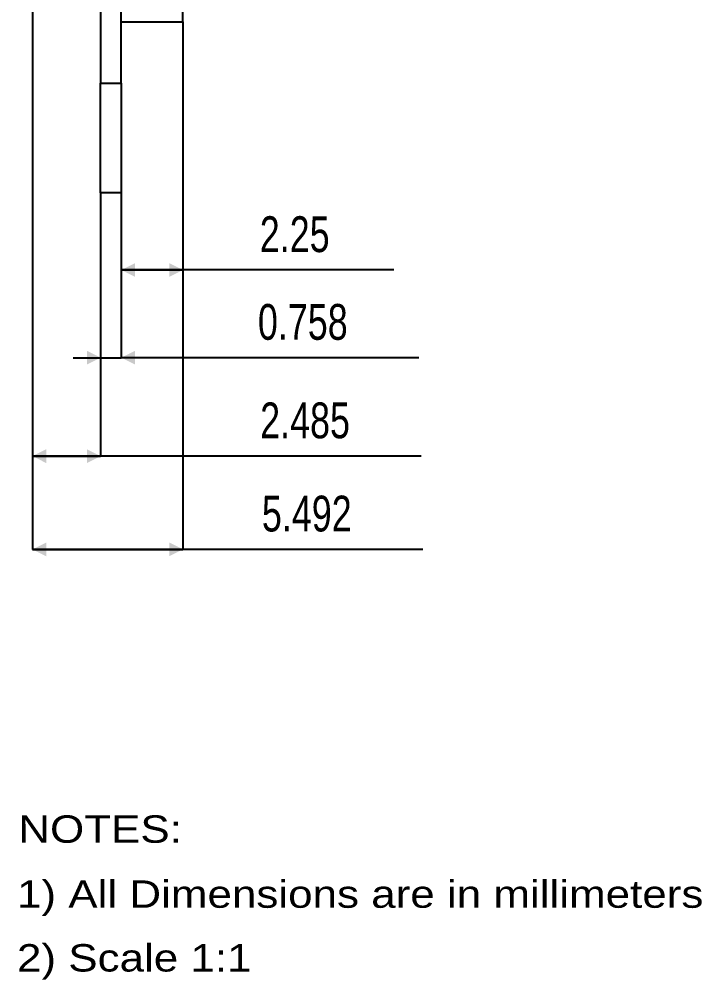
# Model space of a CAD drawing. Extents: x -145 to 275, y -134 to 163.
# Drawn here: x -82.97 to -58.05, y -28.71 to 6.34 of the extents above; entities that cross this region are included whole.
import ezdxf

# ---------------------------------------------------------------- set-up
doc = ezdxf.new("R2010")
doc.units = 0
doc.layers.add('DIMENSION', color=7, linetype='CONTINUOUS')

msp = doc.modelspace()

# ---------------------------------------------------------------- hatches: boundary and pattern name
at = {"layer": 'DIMENSION'}
for points in [[(-78.742, -2.5613), (-79.242, -2.8113), (-78.742, -3.0613)], [(-77.492, -3.0613), (-76.992, -2.8113), (-77.492, -2.5613)], [(-80.5, -6.2622), (-80, -6.0122), (-80.5, -5.7622)], [(-78.742, -5.7622), (-79.242, -6.0122), (-78.742, -6.2622)], [(-81.9845, -9.3558), (-82.4845, -9.6058), (-81.9845, -9.8558)], [(-80.5, -9.8558), (-80, -9.6058), (-80.5, -9.3558)], [(-81.9845, -12.7567), (-82.4845, -13.0067), (-81.9845, -13.2567)], [(-77.492, -13.2567), (-76.992, -13.0067), (-77.492, -12.7567)]]:
    msp.add_hatch(color=256, dxfattribs=at).paths.add_polyline_path(points, flags=0)

# ---------------------------------------------------------------- linework, layer by layer
for points in [[(-79.242, 4), (-79.242, 35), (-80, 35), (-80, 4)], [(-76.992, 6.25), (-76.992, 31.25)], [(-82.4845, 14.9421), (-82.4845, -13.0067)], [(-82.4845, 14.934), (-82.4845, -9.6058)], [(-79.242, 6.25), (-76.992, 6.25)], [(-76.992, 6.25), (-76.992, -2.8113)], [(-76.992, 6.25), (-76.992, -13.0067)], [(-80, 3.0002), (-80, 4), (-79.242, 4), (-79.242, 3.0002)], [(-79.242, 3.0001), (-79.242, 0), (-80, 0), (-80, 3.0002)], [(-80, 0), (-80, -6.0122)], [(-80, 0), (-80, -9.6058)], [(-79.242, 0), (-79.242, -2.8113)], [(-79.242, 0), (-79.242, -6.0122)], [(-79.242, -2.8113), (-76.992, -2.8113)], [(-76.992, -2.8113), (-79.242, -2.8113)], [(-69.289, -2.8113), (-76.992, -2.8113)], [(-81, -6.0122), (-80, -6.0122)], [(-80, -6.0122), (-79.242, -6.0122)], [(-68.3776, -6.0122), (-79.242, -6.0122)], [(-82.4845, -9.6058), (-80, -9.6058)], [(-80, -9.6058), (-82.4845, -9.6058)], [(-68.2962, -9.6058), (-80, -9.6058)], [(-82.4845, -13.0067), (-76.992, -13.0067)], [(-76.992, -13.0067), (-82.4845, -13.0067)], [(-68.2328, -13.0067), (-76.992, -13.0067)]]:
    msp.add_lwpolyline(points, dxfattribs=at)

# ---------------------------------------------------------------- texts
for s, height, width, p in [('2.25', 1.306, 0.750077, (-74.1869, -2.1582)), ('0.758', 1.306, 0.750077, (-74.2551, -5.3591)), ('2.485', 1.306, 0.750077, (-74.1737, -8.9527)), ('5.492', 1.306, 0.750077, (-74.1103, -12.3536)), ('NOTES:', 1, 1.2, (-83.0043, -23.7141)), ('1) All Dimensions are in millimeters', 1, 1.2, (-83.0506, -26.0869)), ('2) Scale 1:1', 1, 1.2, (-83.0506, -28.4135))]:
    msp.add_text(s, height=height, dxfattribs=dict(at, width=width)).set_placement(p)

doc.saveas('drawing.dxf')
